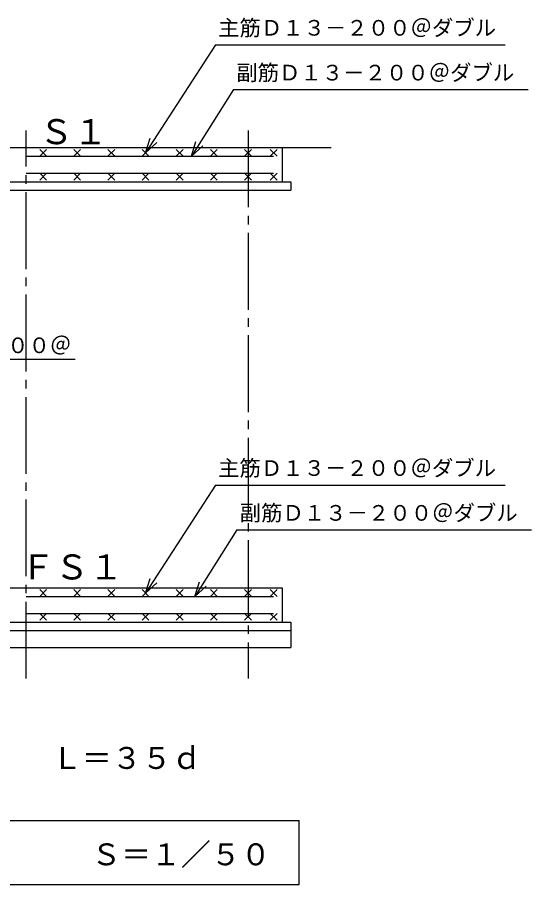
# Model space of a CAD drawing. Units: millimetres, scale not verified. Extents: x -14850 to 14850, y -10500 to 10500.
# Drawn here: x 1861 to 4872, y -2715 to 2368 of the extents above; entities that cross this region are included whole.
import ezdxf
from ezdxf.enums import TextEntityAlignment as Align

# ---------------------------------------------------------------- set-up
doc = ezdxf.new("R2010")
doc.units = ezdxf.units.MM
doc.header["$LTSCALE"] = 50
doc.linetypes.add('CHAIN2', pattern=[12, 9, -1, 1, -1])
for name, color, linetype, lineweight in [('0-0_躯体', 3, 'Continuous', 25), ('0-1_製作', 5, 'Continuous', 25), ('0-4_文字', 5, 'Continuous', 25)]:
    doc.layers.add(name, color=color, linetype=linetype, lineweight=lineweight)
doc.styles.add('ＭＳ ゴシック', font='')
doc.styles.get('ＭＳ ゴシック').set_extended_font_data('MS Gothic')

msp = doc.modelspace()

# ---------------------------------------------------------------- linework, layer by layer
at = {"layer": '0-0_躯体', "color": 2}
for p, q in [((3020.31, 2206.78), (2611.68, 1574.05)), ((3020.31, 2206.78), (4716.64, 2206.78)), ((3126.68, 1944.16), (2880, 1554.05)), ((3126.68, 1944.16), (4852.27, 1944.16)), ((2611.68, 1574.05), (2639.28, 1659.72)), ((2611.68, 1574.05), (2678.41, 1634.44)), ((2880, 1554.05), (2906.77, 1639.98)), ((-140.01, 1604.05), (3698.58, 1604.05)), ((2880, 1554.05), (2946.15, 1615.08)), ((3411.68, 1604.05), (3411.68, 1404.05)), ((736.68, 1354.05), (3461.68, 1354.05)), ((3020.31, -373.22), (2611.68, -1005.95)), ((3020.31, -373.22), (4716.64, -373.22)), ((3146.68, -635.84), (2900, -1025.95)), ((3146.68, -635.84), (4872.27, -635.84)), ((2611.68, -1005.95), (2639.28, -920.28)), ((2611.68, -1005.95), (2678.41, -945.56)), ((2900, -1025.95), (2926.77, -940.02)), ((2900, -1025.95), (2966.15, -964.92)), ((736.68, -975.95), (3411.68, -975.95)), ((3411.68, -975.95), (3411.68, -1175.95)), ((361.68, -1175.95), (3461.68, -1175.95)), ((3461.68, -1175.95), (3461.68, -1325.95)), ((361.68, -1225.95), (3461.68, -1225.95)), ((361.68, -1325.95), (3461.68, -1325.95))]:
    msp.add_line(p, q, dxfattribs=at)
at = {"layer": '0-0_躯体', "color": 2, "linetype": 'CHAIN2'}
for p, q in [((1911.68, -1507.34), (1911.68, 1704.35)), ((3211.68, 1704.35), (3211.68, -1507.34))]:
    msp.add_line(p, q, dxfattribs=at)
at = {"layer": '0-0_躯体'}
for p, q in [((2031.68, 1594.05), (1991.68, 1554.05)), ((1991.68, 1594.05), (2031.68, 1554.05)), ((2231.68, 1594.05), (2191.68, 1554.05)), ((2191.68, 1594.05), (2231.68, 1554.05)), ((2431.68, 1594.05), (2391.68, 1554.05)), ((2391.68, 1594.05), (2431.68, 1554.05)), ((2631.68, 1594.05), (2591.68, 1554.05)), ((2591.68, 1594.05), (2631.68, 1554.05)), ((2831.68, 1594.05), (2791.68, 1554.05)), ((2791.68, 1594.05), (2831.68, 1554.05)), ((3031.68, 1594.05), (2991.68, 1554.05)), ((2991.68, 1594.05), (3031.68, 1554.05)), ((3231.68, 1594.05), (3191.68, 1554.05)), ((3191.68, 1594.05), (3231.68, 1554.05)), ((3381.68, 1594.05), (3341.68, 1554.05)), ((3341.68, 1594.05), (3381.68, 1554.05)), ((1911.68, 1554.05), (3361.68, 1554.05)), ((1911.68, 1454.05), (3361.68, 1454.05)), ((2031.68, 1454.05), (1991.68, 1414.06)), ((1991.68, 1454.05), (2031.68, 1414.06)), ((2231.68, 1454.05), (2191.68, 1414.06)), ((2191.68, 1454.05), (2231.68, 1414.06)), ((2431.68, 1454.05), (2391.68, 1414.06)), ((2391.68, 1454.05), (2431.68, 1414.06)), ((2631.68, 1454.05), (2591.68, 1414.06)), ((2591.68, 1454.05), (2631.68, 1414.06)), ((2831.68, 1454.05), (2791.68, 1414.06)), ((2791.68, 1454.05), (2831.68, 1414.06)), ((3031.68, 1454.05), (2991.68, 1414.06)), ((2991.68, 1454.05), (3031.68, 1414.06)), ((3231.68, 1454.05), (3191.68, 1414.06)), ((3191.68, 1454.05), (3231.68, 1414.06)), ((3381.68, 1454.05), (3341.68, 1414.06)), ((3341.68, 1454.05), (3381.68, 1414.06)), ((2031.68, -985.95), (1991.68, -1025.95)), ((1991.68, -985.95), (2031.68, -1025.95)), ((2231.68, -985.95), (2191.68, -1025.95)), ((2191.68, -985.95), (2231.68, -1025.95)), ((2431.68, -985.95), (2391.68, -1025.95)), ((2391.68, -985.95), (2431.68, -1025.95)), ((2631.68, -985.95), (2591.68, -1025.95)), ((2591.68, -985.95), (2631.68, -1025.95)), ((2831.68, -985.95), (2791.68, -1025.95)), ((2791.68, -985.95), (2831.68, -1025.95)), ((3031.68, -985.95), (2991.68, -1025.95)), ((2991.68, -985.95), (3031.68, -1025.95)), ((3231.68, -985.95), (3191.68, -1025.95)), ((3191.68, -985.95), (3231.68, -1025.95)), ((3381.68, -985.95), (3341.68, -1025.95)), ((3341.68, -985.95), (3381.68, -1025.95)), ((1911.68, -1025.95), (3361.68, -1025.95)), ((1911.68, -1125.95), (3361.68, -1125.95)), ((2031.68, -1125.95), (1991.68, -1165.94)), ((1991.68, -1125.95), (2031.68, -1165.94)), ((2231.68, -1125.95), (2191.68, -1165.94)), ((2191.68, -1125.95), (2231.68, -1165.94)), ((2431.68, -1125.95), (2391.68, -1165.94)), ((2391.68, -1125.95), (2431.68, -1165.94)), ((2631.68, -1125.95), (2591.68, -1165.94)), ((2591.68, -1125.95), (2631.68, -1165.94)), ((2831.68, -1125.95), (2791.68, -1165.94)), ((2791.68, -1125.95), (2831.68, -1165.94)), ((3031.68, -1125.95), (2991.68, -1165.94)), ((2991.68, -1125.95), (3031.68, -1165.94)), ((3231.68, -1125.95), (3191.68, -1165.94)), ((3191.68, -1125.95), (3231.68, -1165.94)), ((3381.68, -1125.95), (3341.68, -1165.94)), ((3341.68, -1125.95), (3381.68, -1165.94)), ((311.68, -2340), (3511.68, -2340)), ((3511.68, -2715), (3511.68, -2340)), ((311.68, -2715), (3511.68, -2715))]:
    msp.add_line(p, q, dxfattribs=at)
at = {"layer": '0-0_躯体', "color": 2}
msp.add_lwpolyline([(736.68, 1404.05), (3461.68, 1404.05), (3461.68, 1354.05)], dxfattribs=at)
at = {"layer": '0-4_文字', "color": 2}
msp.add_line((775.25, 364.06), (2200.33, 364.06), dxfattribs=at)

# ---------------------------------------------------------------- texts
at = {"layer": '0-0_躯体', "color": 4, "style": 'ＭＳ ゴシック'}
for s, height, p in [('主筋Ｄ１３－２００＠ダブル', 91.79, (3036.39, 2232.83)), ('副筋Ｄ１３－２００＠ダブル', 91.79, (3142.75, 1970.21)), ('Ｓ１', 146.6, (1988.25, 1580.44)), ('主筋Ｄ１３－２００＠ダブル', 91.79, (3036.39, -347.17)), ('副筋Ｄ１３－２００＠ダブル', 91.79, (3162.75, -609.79)), ('ＦＳ１', 146.6, (1879.88, -970.38)), ('Ｓ＝１／５０', 128.4, (2293.46, -2640.08))]:
    msp.add_text(s, height=height, dxfattribs=at).set_placement(p, align=Align.BOTTOM_LEFT)
at = {"layer": '0-1_製作', "color": 4, "style": 'ＭＳ ゴシック'}
msp.add_text('Ｌ＝３５ｄ', height=128.4, dxfattribs=at).set_placement((2064.11, -2075.29), align=Align.BOTTOM_LEFT)
at = {"layer": '0-4_文字', "color": 4, "style": 'ＭＳ ゴシック'}
msp.add_text('帯筋\u3000Ｄ１０－１００＠', height=91.79, dxfattribs=at).set_placement((799.72, 372.31), align=Align.BOTTOM_LEFT)

doc.saveas('drawing.dxf')
